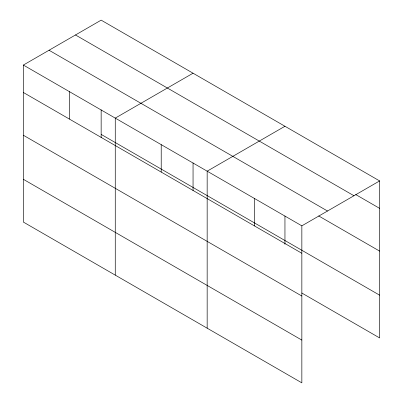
<?xml version="1.0" encoding="UTF-8"?>
<svg xmlns="http://www.w3.org/2000/svg" width="403" height="403" viewBox="0 0 403 403"><rect width="100%" height="100%" fill="white"/><g stroke="black" fill="none" stroke-linecap="round" stroke-linejoin="round"><path stroke-width="0.6" d="M23.369 65.059L301.847 225.836L301.847 382.85L23.369 222.073L23.369 65.059L101.153 20.15L379.631 180.927L379.631 337.941L301.817 293.016M193.052 73.205L115.263 118.114L115.263 275.128M284.951 126.265L207.162 171.174L207.162 328.183M301.847 225.836L379.631 180.927M355.688 194.538L379.631 208.361M75.482 34.97L353.965 195.747M49.035 50.239L327.518 211.021M318.687 215.937L379.631 251.124M101.153 134.401L379.631 295.182M23.369 92.494L301.847 253.27M23.369 135.252L301.847 296.034M23.369 179.31L301.847 340.092M284.951 215.968L284.951 244.289M254.505 198.508L254.505 225.937M193.052 162.913L193.052 190.604M161.215 144.647L161.215 172.076M101.153 109.853L101.153 137.544M69.316 91.587L69.316 119.021"/></g></svg>
